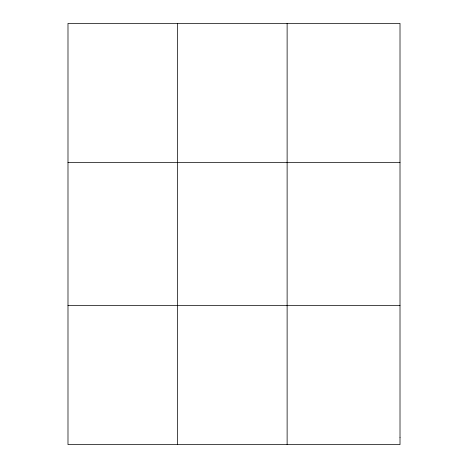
<?xml version="1.0" encoding="UTF-8"?>
<svg xmlns="http://www.w3.org/2000/svg" width="468" height="468" viewBox="0 0 468 468"><rect width="100%" height="100%" fill="white"/><g stroke="black" fill="none" stroke-linecap="round" stroke-linejoin="round"><path stroke-width="0.7" d="M177.559 444.6L177.559 23.4M287.124 444.6L287.124 23.4M67.989 162.396L400.011 162.396M67.989 305.604L400.011 305.604M400.011 437.282L400.011 444.6L67.989 444.6L67.989 23.4L400.011 23.4L400.011 437.282"/></g></svg>
